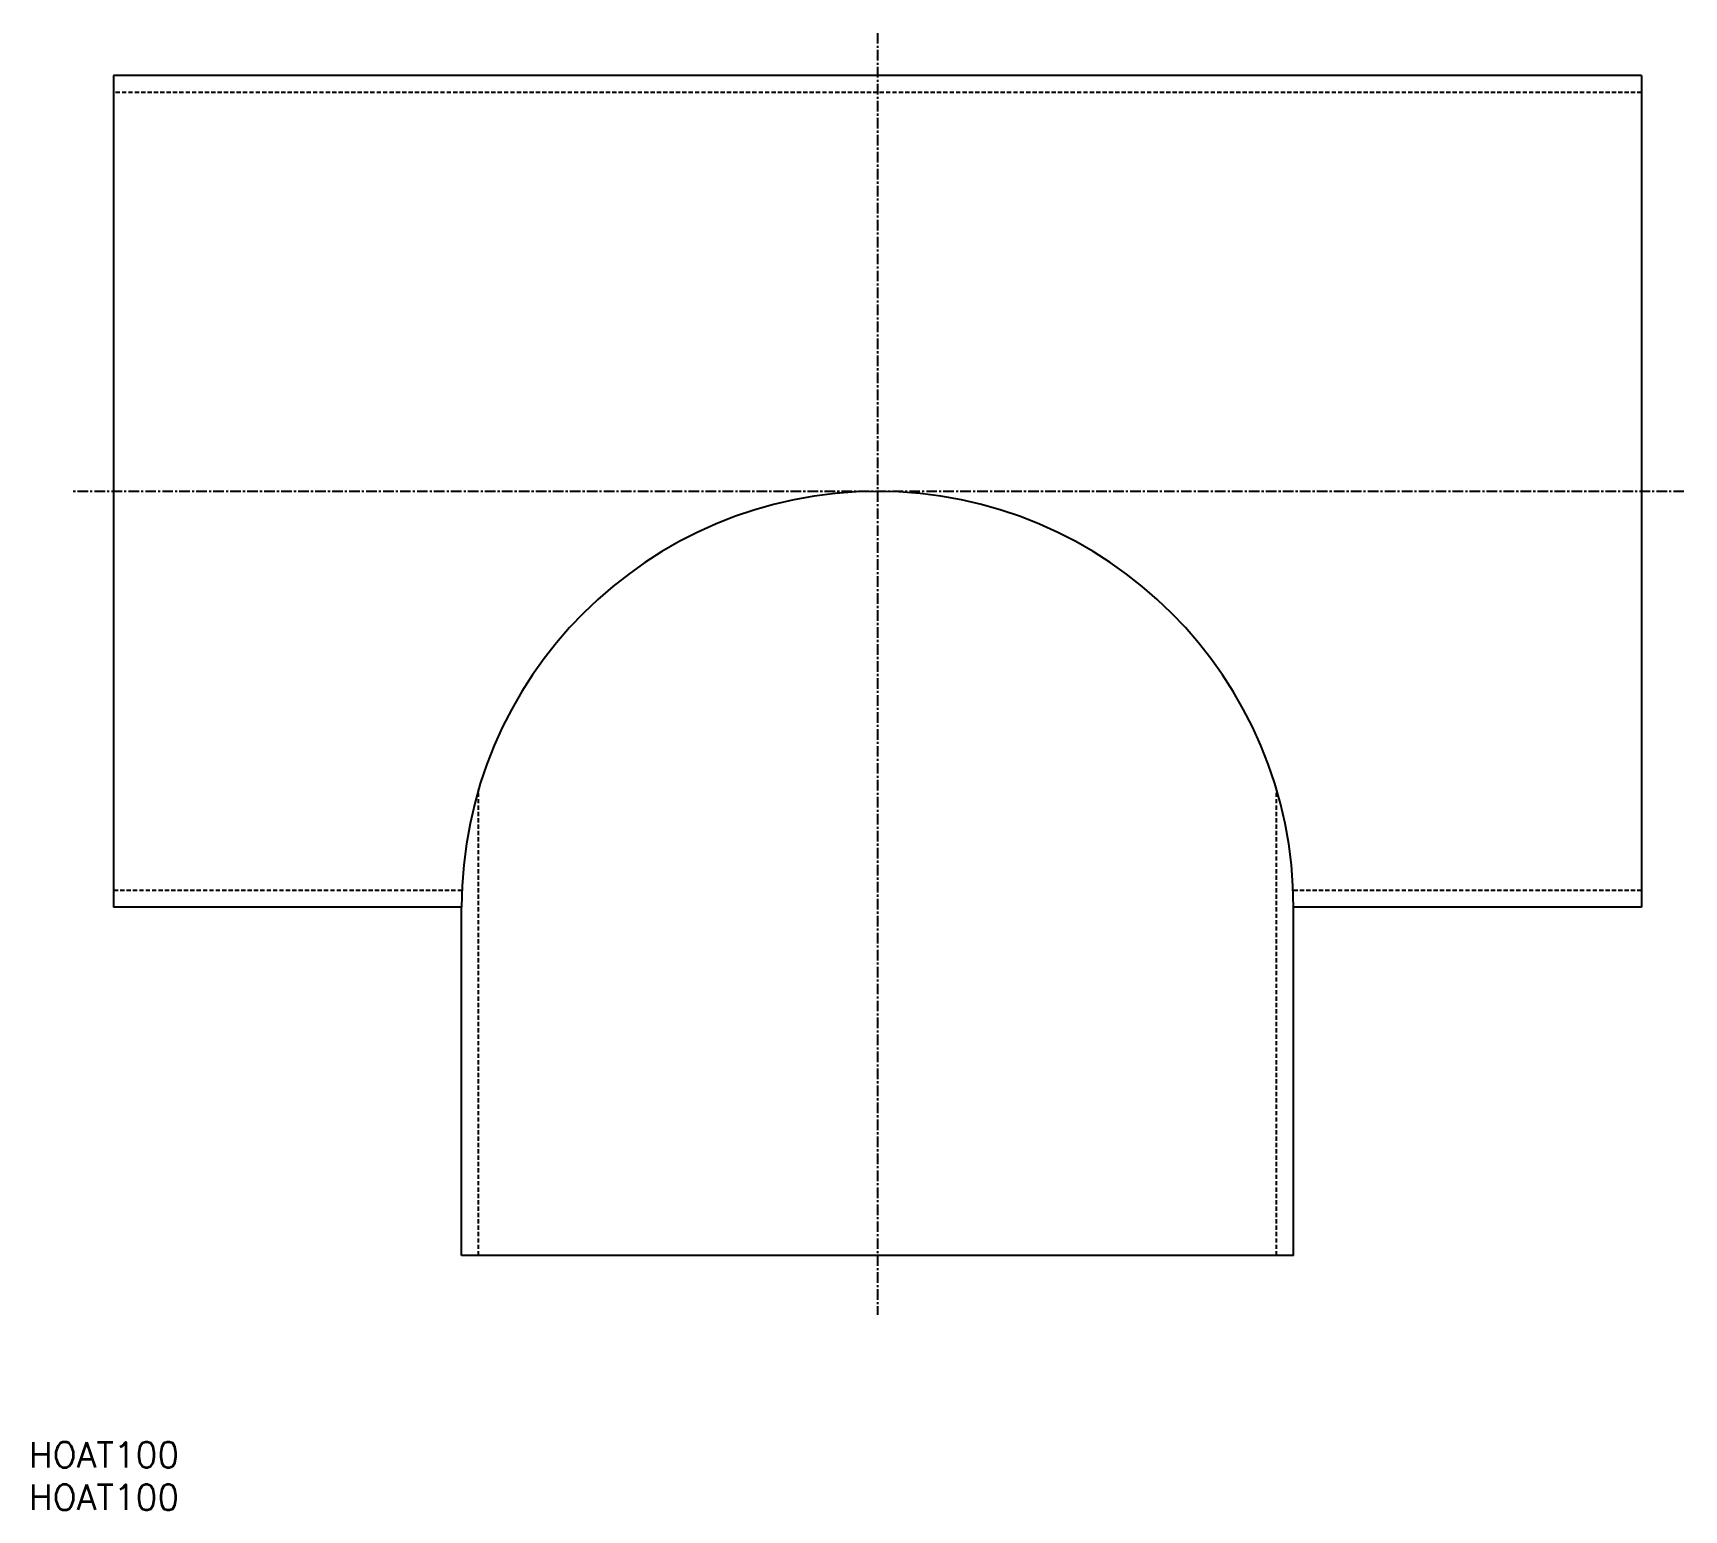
# Model space of a CAD drawing. Extents: x 1 to 195, y 0 to 174.
import ezdxf

# ---------------------------------------------------------------- set-up
doc = ezdxf.new("R2010")
doc.units = 0
doc.linetypes.add('CENTER', pattern=[2, 1.25, -0.25, 0.25, -0.25])
doc.linetypes.add('DASHED', pattern=[0.75, 0.5, -0.25])
doc.layers.get('0').update_dxf_attribs({"linetype": 'CONTINUOUS'})
doc.layers.add('CENTER', color=1, linetype='CENTER')
doc.styles.get("Standard").update_dxf_attribs({"font": 'txt.shx'})

# ---------------------------------------------------------------- blocks, each defined once
blk = doc.blocks.new('*U9')
at = {"color": 7, "linetype": 'CONTINUOUS'}
blk.add_text('HOAT100', height=3, dxfattribs=at).set_placement((0, 0))
blk = doc.blocks.new('*U10')
at = {"color": 7, "linetype": 'CONTINUOUS'}
blk.add_text('HOAT100', height=3, dxfattribs=at).set_placement((0, 5))

msp = doc.modelspace()

# ---------------------------------------------------------------- linework, layer by layer
at = {"color": 7, "linetype": 'CONTINUOUS'}
for p, q in [((190, 169), (10, 169)), ((10, 169), (10, 71)), ((190, 169), (190, 71)), ((51, 71), (10, 71)), ((51, 30), (51, 71)), ((149, 30), (149, 71)), ((190, 71), (149, 71)), ((149, 30), (51, 30))]:
    msp.add_line(p, q, dxfattribs=at)
at = {"color": 3, "linetype": 'DASHED'}
for p, q in [((190, 167), (10, 167)), ((53, 30), (53, 84.86)), ((147, 30), (147, 84.86)), ((51.04, 73), (10, 73)), ((190, 73), (148.96, 73))]:
    msp.add_line(p, q, dxfattribs=at)
at = {"color": 7, "linetype": 'CONTINUOUS'}
msp.add_arc((100, 71), 49, 0, 180, dxfattribs=at)
at = {"layer": 'CENTER', "color": 1, "linetype": 'CENTER'}
for p, q in [((100, 174), (100, 23)), ((195, 120), (5, 120))]:
    msp.add_line(p, q, dxfattribs=at)

# ---------------------------------------------------------------- block references
at = {"color": 7, "linetype": 'CONTINUOUS'}
for name in ['*U10', '*U9']:
    msp.add_blockref(name, (0, 0), dxfattribs=at)

doc.saveas('drawing.dxf')
